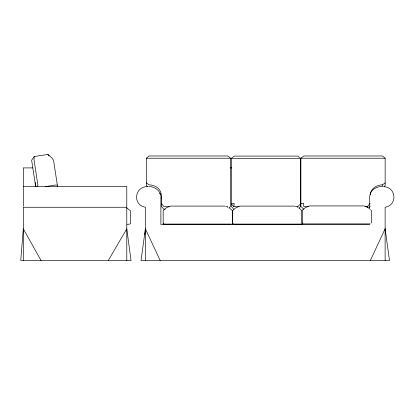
<?xml version="1.0" encoding="UTF-8"?>
<svg xmlns="http://www.w3.org/2000/svg" width="415" height="415" viewBox="0 0 415 415"><rect width="100%" height="100%" fill="white"/><g stroke="black" fill="none" stroke-linecap="round" stroke-linejoin="round"><path stroke-width="0.62" d="M57.576 186.615L53.54 160.247L52.02 158.063L47.907 154.437L34.243 156.528L34.025 159.874L37.9 185.22L36.899 186.631M144.871 234.527L145.043 232.623M145.162 231.352L145.39 228.815L160.216 260.563M233.842 206.639L234.179 203.36L231.394 203.838L233.842 206.639L239.009 206.639M145.39 228.815L141.022 260.563L389.493 260.563L385.125 228.815L370.305 260.563M370.227 194.754C370.569 188.701 376.794 184.794 382.454 184.841L385.146 182.896M108.248 260.563L126.788 228.815L131.036 260.563L20.75 260.563L23.307 228.815L41.064 260.563M34.243 156.528L31.644 160.237L35.706 186.781M367.695 207.593L367.695 206.52L370.144 203.241M368.51 208.273L370.144 206.4M228.976 208.003L230.621 206.4L230.621 158.224L227.747 155.973L149.058 155.973L146.365 158.224L146.365 185.578L147.709 186.786M295.19 206.639L297.773 206.639L300.647 203.838M299.007 208.123L300.647 206.52L300.647 158.338L297.773 156.092L234.247 156.092L231.394 158.338L231.394 206.52L233.842 209.321M383.802 186.786L385.146 185.578L385.146 158.224L382.454 155.973L303.764 155.973L300.891 158.224L300.891 206.4L303.764 209.207M300.891 203.718L303.536 203.241L303.764 206.52L308.283 206.52M45.448 186.584L55.631 185.028L57.348 185.126M147.299 186.589C134.444 186.651 132.395 205.041 145.39 207.261L145.39 260.563M381.94 186.444C377.816 186.517 373.702 188.322 371.28 191.735C368.1 196.964 370.294 203.428 369.63 209.155M127.006 224.266L129.589 224.199L130.715 223.296L130.388 210.727L126.902 208.076M146.365 158.224L230.621 158.224M300.891 158.224L385.146 158.224M231.394 158.338L300.647 158.338M32.79 167.914L23.307 167.914L23.307 206.203M230.32 167.914L231.612 167.914M23.307 186.444L126.788 186.444L126.788 260.563M225.018 206.089L170.482 206.089L166.093 207.936L163.173 210.587L163.173 224.411M294.541 206.099L240 206.099L235.616 207.951L232.691 210.597L232.691 224.427M169.626 206.52L163.816 206.52L161.368 203.241M225.807 206.52L227.747 206.52L227.747 207.593M365.112 206.52L367.695 206.52M126.788 207.261L23.307 207.261L23.307 260.563M165.108 209.207L163.816 209.207L161.368 206.4C160.885 200.284 163.277 192.446 157.762 187.902C155.288 185.925 152.206 184.924 149.058 184.841L146.365 182.896M370.336 223.893L303.142 223.893L302.156 222.99M231.347 224.059L164.153 224.059L163.173 223.156M300.865 224.069L233.676 224.069L232.691 223.166M369.63 224.463L160.885 224.463L160.885 197.032M383.854 186.662C396.387 187.295 397.7 205.171 385.125 207.261L385.125 260.563M148.575 186.444C153.612 186.475 158.8 189.349 160.465 194.293M368.39 207.775L364.007 205.923L309.471 205.923L305.082 207.775L302.156 210.421L302.156 224.878M298.925 207.951L301.85 210.597L301.85 224.427M229.407 207.936L232.333 210.587L232.333 224.411M370.605 209.689L371.316 210.421L371.316 222.99M47.907 154.437L48.996 155.967M159.718 193.224L160.947 195.745L161.368 198.453M385.125 228.815L385.53 233.261M382.454 184.841L382.454 186.734M297.773 206.639L297.773 207.713M35.322 182.398L35.322 186.802"/></g></svg>
